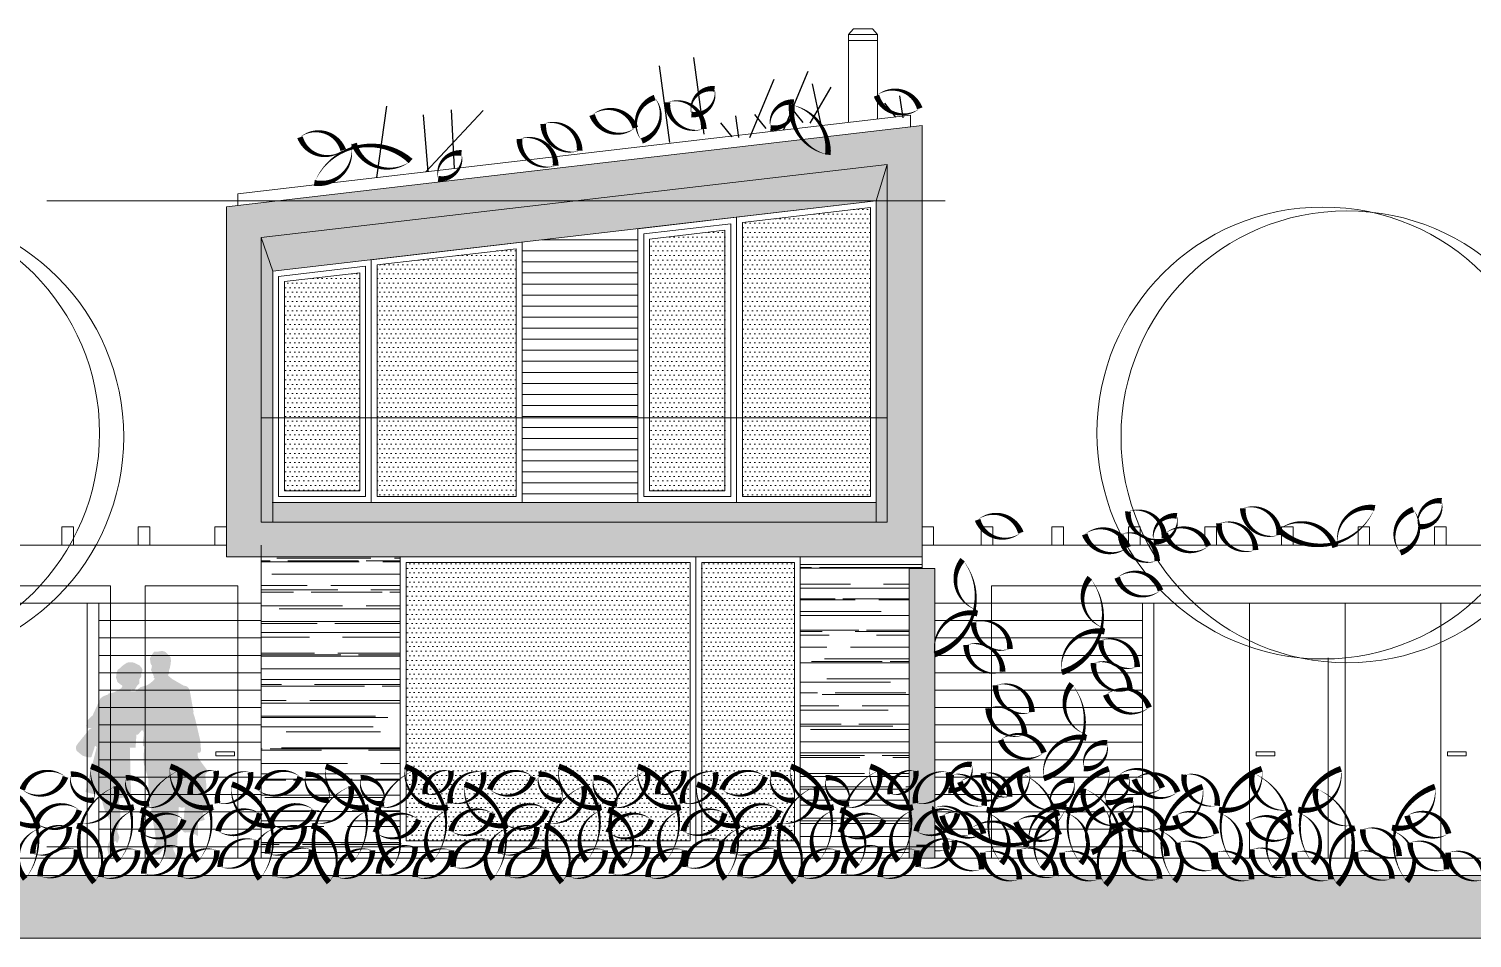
# Model space of a CAD drawing. Header units: metres. Extents: x -686 to 211, y -481 to 125.
# Drawn here: x -641.18 to -628.73, y -342.67 to -334.83 of the extents above; entities that cross this region are included whole.
import ezdxf

# ---------------------------------------------------------------- set-up
doc = ezdxf.new("R2010")
doc.units = ezdxf.units.M
doc.linetypes.add('ČERCHOVANÁ', pattern=[25.4, 12.7, -6.35, 0, -6.35])
doc.layers.add('FLOATINGWINDOWS', color=2, linetype='Continuous', plot=False)
for name, color, linetype in [('SRAFA', 251, 'Continuous'), ('SRAFY', 3, 'Continuous'), ('srafy sklo', 252, 'Continuous'), ('stávající stromy', 86, 'Continuous'), ('zariz.predmety', 203, 'Continuous'), ('ZDIVO', 1, 'Continuous')]:
    doc.layers.add(name, color=color, linetype=linetype)
doc.layers.add('T_stafaz', color=253, linetype='Continuous', lineweight=9)
pattern_1 = [(0, (-356.86679, 14.72619), (0.01984375, 0.0396875), [0, -0.0396875])]
pattern_2 = [(0, (-356.86679, 14.72619), (0, 0.09525), [])]

msp = doc.modelspace()

# ---------------------------------------------------------------- hatches: boundary and pattern name
at = {"linetype": 'Continuous', "lineweight": 0}
h = msp.add_hatch(dxfattribs=at)
h.set_pattern_fill('DOTS', color=256, scale=0.025, style=0)
h.set_pattern_definition(pattern_1)
h.paths.add_polyline_path([(-633.92, -336.371), (-635.025, -336.5), (-635.025, -338.185), (-633.92, -338.185)])
h = msp.add_hatch(dxfattribs=at)
h.set_pattern_fill('DOTS', color=256, scale=0.025, style=0)
h.set_pattern_definition(pattern_1)
h.paths.add_polyline_path([(-635.175, -336.568), (-635.825, -336.644), (-635.825, -338.185), (-635.175, -338.185)])
h = msp.add_hatch(dxfattribs=at)
h.set_pattern_fill('DOTS', color=256, scale=0.025, style=0)
h.set_pattern_definition(pattern_1)
h.paths.add_polyline_path([(-636.975, -336.727), (-638.175, -336.867), (-638.175, -338.185), (-636.975, -338.185)])
h = msp.add_hatch(dxfattribs=at)
h.set_pattern_fill('DOTS', color=256, scale=0.025, style=0)
h.set_pattern_definition(pattern_1)
h.paths.add_polyline_path([(-638.325, -336.935), (-638.975, -337.011), (-638.975, -338.185), (-638.325, -338.185)])
h = msp.add_hatch(dxfattribs=at)
h.set_pattern_fill('DOTS', color=256, scale=0.025, style=0)
h.set_pattern_definition(pattern_1)
h.paths.add_polyline_path([(-638.325, -338.185), (-638.975, -338.185), (-638.975, -338.815), (-638.325, -338.815)])
h = msp.add_hatch(dxfattribs=at)
h.set_pattern_fill('DOTS', color=256, scale=0.025, style=0)
h.set_pattern_definition(pattern_1)
h.paths.add_polyline_path([(-636.975, -338.185), (-638.175, -338.185), (-638.175, -338.865), (-636.975, -338.865)])
h = msp.add_hatch(dxfattribs=at)
h.set_pattern_fill('DOTS', color=256, scale=0.025, style=0)
h.set_pattern_definition(pattern_1)
h.paths.add_polyline_path([(-635.175, -338.185), (-635.825, -338.185), (-635.825, -338.815), (-635.175, -338.815)])
h = msp.add_hatch(dxfattribs=at)
h.set_pattern_fill('DOTS', color=256, scale=0.025, style=0)
h.set_pattern_definition(pattern_1)
h.paths.add_polyline_path([(-633.92, -338.185), (-635.025, -338.185), (-635.025, -338.865), (-633.92, -338.865)])
h = msp.add_hatch(dxfattribs=at)
h.set_pattern_fill('AR-RROOF', color=256, scale=0.008, style=0)
h.set_pattern_definition([(0, (-267.32789, -79.5359), (0.44704, 0.2032), [3.048, -0.4064, 1.016, -0.2032]), (0, (-267.05763, -79.4343), (-0.2032, 0.270256), [0.6096, -0.067056, 1.2192, -0.1524]), (0, (-267.22629, -79.36319), (1.05664, 0.136144), [1.6256, -0.28448, 0.8128, -0.2032])])
h.paths.add_polyline_path([(-637.975, -339.285), (-639.175, -339.285), (-639.175, -341.885), (-637.975, -341.885)])
h = msp.add_hatch(dxfattribs=at)
h.set_pattern_fill('DOTS', color=256, scale=0.025, style=0)
h.set_pattern_definition(pattern_1)
h.paths.add_polyline_path([(-635.475, -339.435), (-637.925, -339.435), (-637.925, -341.835), (-635.475, -341.835)])
h = msp.add_hatch(dxfattribs=at)
h.set_pattern_fill('DOTS', color=256, scale=0.025, style=0)
h.set_pattern_definition(pattern_1)
h.paths.add_polyline_path([(-634.575, -339.435), (-635.375, -339.435), (-635.375, -341.835), (-634.575, -341.835)])
h = msp.add_hatch(dxfattribs=at)
h.set_pattern_fill('AR-RROOF', color=256, scale=0.008, style=0)
h.set_pattern_definition([(0, (-356.86679, 14.72619), (0.44704, 0.2032), [3.048, -0.4064, 1.016, -0.2032]), (0, (-356.59653, 14.8278), (-0.2032, 0.270256), [0.6096, -0.067056, 1.2192, -0.1524]), (0, (-356.76519, 14.89891), (1.05664, 0.136144), [1.6256, -0.28448, 0.8128, -0.2032])])
h.paths.add_polyline_path([(-633.585, -339.485), (-633.475, -339.485), (-633.475, -339.385), (-634.525, -339.385), (-634.525, -341.885), (-633.585, -341.885)])
at = {"layer": 'SRAFA', "linetype": 'Continuous', "lineweight": 0}
h = msp.add_hatch(dxfattribs=at)
h.set_pattern_fill('LINE', color=256, scale=0.03, style=0)
h.set_pattern_definition(pattern_2)
h.paths.add_polyline_path([(-635.925, -336.555), (-636.925, -336.671), (-636.925, -338.185), (-635.925, -338.185)])
h = msp.add_hatch(dxfattribs=at)
h.set_pattern_fill('LINE', color=256, scale=0.03, style=0)
h.set_pattern_definition(pattern_2)
h.paths.add_polyline_path([(-635.925, -338.185), (-636.925, -338.185), (-636.925, -338.915), (-635.925, -338.915)])
at = {"layer": 'SRAFA', "linetype": 'Continuous'}
msp.add_hatch(color=256, dxfattribs=at).paths.add_polyline_path([(-657.785, -342.135), (-558.475, -342.135), (-558.475, -342.674), (-657.785, -342.674)])
at = {"layer": 'srafy sklo', "linetype": 'Continuous', "lineweight": 0}
for color, points in [(256, [(-633.475, -335.665), (-634.302, -335.761, -0.098463), (-634.287, -335.917, -0.164338), (-634.507, -335.785), (-639.046, -336.315), (-636.457, -336.315), (-633.775, -336.002), (-633.775, -336.315), (-633.475, -336.315)]), (256, [(-634.302, -335.761), (-634.507, -335.785, 0.164338), (-634.287, -335.917, 0.098463)]), (253, [(-633.775, -336.002), (-636.457, -336.315), (-633.87, -336.315)]), (253, [(-633.775, -336.002), (-633.87, -336.315), (-633.775, -336.315)]), (256, [(-639.175, -336.632), (-636.457, -336.315), (-639.046, -336.315), (-639.475, -336.365), (-639.475, -338.915), (-639.175, -338.915)]), (253, [(-633.87, -336.315), (-636.457, -336.315), (-639.175, -336.632), (-639.075, -336.922)]), (253, [(-633.775, -336.315), (-633.87, -336.315), (-633.87, -338.185), (-633.775, -338.185)]), (256, [(-633.475, -336.315), (-633.775, -336.315), (-633.775, -338.915), (-633.475, -338.915)]), (253, [(-639.075, -336.922), (-639.175, -336.632), (-639.175, -338.185), (-639.075, -338.185)]), (253, [(-639.075, -338.185), (-639.175, -338.185), (-639.175, -338.915), (-639.075, -338.915)]), (253, [(-633.775, -338.185), (-633.87, -338.185), (-633.87, -338.915), (-633.775, -338.915)]), (256, [(-639.175, -338.915), (-639.475, -338.915), (-639.475, -339.385), (-638.225, -339.385), (-638.225, -339.085), (-639.175, -339.085)]), (253, [(-639.075, -338.915), (-639.175, -338.915), (-639.175, -339.085), (-639.075, -339.085)]), (253, [(-633.87, -338.915), (-635.075, -338.915), (-635.925, -338.915), (-639.075, -338.915), (-639.075, -339.085), (-633.87, -339.085)]), (256, [(-633.475, -339.125), (-633.475, -338.915), (-633.775, -338.915), (-633.775, -339.085), (-638.225, -339.085), (-638.225, -339.385), (-633.475, -339.385)]), (253, [(-633.775, -338.915), (-633.87, -338.915), (-633.87, -339.085), (-633.775, -339.085)]), (256, [(-633.365, -339.485), (-633.585, -339.485), (-633.585, -341.985), (-633.365, -341.985), (-633.365, -341.6, -0.016056), (-633.367, -341.585, -0.472772), (-633.369, -341.549, -0.004975), (-633.365, -341.547), (-633.365, -340.226, -0.001196), (-633.367, -340.227, -0.086513), (-633.365, -340.12)])]:
    msp.add_hatch(color=color, dxfattribs=at).paths.add_polyline_path(points)
at = {"layer": 'T_stafaz'}
msp.add_hatch(color=256, dxfattribs=at).paths.add_polyline_path([(-640.196, -340.986), (-640.188, -340.921), (-640.191, -340.885), (-640.205, -340.88), (-640.234, -340.915), (-640.24, -340.92), (-640.251, -340.919), (-640.258, -341.03), (-640.276, -341.031), (-640.308, -341.03), (-640.297, -341.439), (-640.345, -341.459), (-640.398, -341.467), (-640.403, -341.504), (-640.391, -341.573), (-640.391, -341.654), (-640.417, -341.753), (-640.407, -341.779), (-640.4, -341.798), (-640.399, -341.812), (-640.403, -341.822), (-640.408, -341.836), (-640.412, -341.849), (-640.423, -341.851), (-640.427, -341.839), (-640.431, -341.837), (-640.438, -341.84), (-640.446, -341.844), (-640.451, -341.859), (-640.439, -341.902), (-640.445, -341.933), (-640.452, -341.961), (-640.456, -341.967), (-640.482, -341.974), (-640.492, -341.951), (-640.501, -341.904), (-640.496, -341.867), (-640.482, -341.835), (-640.471, -341.799), (-640.468, -341.743), (-640.472, -341.675), (-640.488, -341.643), (-640.502, -341.616), (-640.52, -341.583), (-640.53, -341.556), (-640.544, -341.501), (-640.546, -341.484), (-640.552, -341.461), (-640.559, -341.444), (-640.613, -341.433), (-640.691, -341.413), (-640.593, -341.026), (-640.608, -341.015), (-640.639, -341.112), (-640.654, -341.116), (-640.68, -341.111), (-640.716, -341.1), (-640.767, -341.058), (-640.773, -341.04), (-640.772, -341.022), (-640.76, -341), (-640.654, -340.87), (-640.64, -340.867), (-640.64, -340.861), (-640.662, -340.861), (-640.673, -340.867), (-640.685, -340.841), (-640.682, -340.837), (-640.68, -340.823), (-640.677, -340.811), (-640.671, -340.793), (-640.636, -340.759), (-640.631, -340.757), (-640.568, -340.621), (-640.559, -340.603), (-640.54, -340.59), (-640.523, -340.582), (-640.493, -340.571), (-640.492, -340.564), (-640.478, -340.562), (-640.448, -340.555), (-640.412, -340.537), (-640.382, -340.518), (-640.373, -340.504), (-640.372, -340.497), (-640.387, -340.487), (-640.415, -340.465), (-640.427, -340.425), (-640.422, -340.385), (-640.412, -340.359), (-640.391, -340.344), (-640.378, -340.329), (-640.334, -340.299), (-640.311, -340.294), (-640.275, -340.297), (-640.259, -340.305), (-640.246, -340.311), (-640.223, -340.322), (-640.208, -340.341), (-640.2, -340.355), (-640.2, -340.374), (-640.211, -340.391), (-640.208, -340.416), (-640.227, -340.443), (-640.225, -340.466), (-640.226, -340.476), (-640.234, -340.487), (-640.243, -340.494), (-640.263, -340.527), (-640.268, -340.532), (-640.276, -340.533), (-640.282, -340.532), (-640.293, -340.527), (-640.302, -340.546), (-640.259, -340.545), (-640.218, -340.51), (-640.191, -340.501), (-640.163, -340.494), (-640.139, -340.48), (-640.115, -340.461), (-640.097, -340.443), (-640.094, -340.431), (-640.102, -340.43), (-640.101, -340.423), (-640.099, -340.42), (-640.125, -340.361), (-640.121, -340.346), (-640.117, -340.324), (-640.128, -340.308), (-640.132, -340.282), (-640.134, -340.259), (-640.122, -340.236), (-640.108, -340.216), (-640.098, -340.203), (-640.071, -340.204), (-640.053, -340.2), (-640.03, -340.197), (-640.01, -340.201), (-639.994, -340.211), (-639.978, -340.228), (-639.972, -340.235), (-639.957, -340.251), (-639.953, -340.282), (-639.956, -340.308), (-639.961, -340.334), (-639.964, -340.349), (-639.969, -340.361), (-639.971, -340.391), (-639.979, -340.406), (-639.973, -340.414), (-639.944, -340.438), (-639.896, -340.466), (-639.843, -340.496), (-639.817, -340.502), (-639.805, -340.512), (-639.799, -340.522), (-639.791, -340.539), (-639.758, -340.723), (-639.761, -340.73), (-639.744, -340.784), (-639.701, -340.968), (-639.693, -341.058), (-639.703, -341.074), (-639.723, -341.073), (-639.721, -341.113), (-639.689, -341.161), (-639.638, -341.228), (-639.641, -341.242), (-639.658, -341.264), (-639.648, -341.353), (-639.644, -341.459), (-639.638, -341.571), (-639.679, -341.585), (-639.663, -341.654), (-639.721, -341.672), (-639.719, -341.794), (-639.778, -341.76), (-639.827, -341.763), (-639.84, -341.76), (-639.849, -341.753), (-639.856, -341.742), (-639.856, -341.735), (-639.853, -341.718), (-639.846, -341.675), (-639.834, -341.543), (-639.854, -341.55), (-639.872, -341.546), (-639.885, -341.542), (-639.894, -341.662), (-639.898, -341.874), (-639.932, -341.874), (-639.934, -341.909), (-639.915, -341.945), (-639.911, -341.973), (-639.912, -341.992), (-639.929, -341.997), (-639.967, -341.99), (-639.998, -341.988), (-640.006, -341.967), (-640.011, -341.967), (-640.012, -341.944), (-640.007, -341.863), (-640.01, -341.855), (-640.004, -341.826), (-640.017, -341.846), (-640.008, -341.863), (-640.024, -341.911), (-640.055, -341.953), (-640.096, -341.956), (-640.105, -341.945), (-640.109, -341.925), (-640.1, -341.881), (-640.079, -341.847), (-640.08, -341.838), (-640.109, -341.655), (-640.134, -341.496), (-640.15, -341.442), (-640.148, -341.305), (-640.187, -341.17), (-640.19, -341.103), (-640.182, -341.019), (-640.195, -341.017)])

# ---------------------------------------------------------------- linework, layer by layer
at = {"linetype": 'Continuous', "lineweight": 0}
for p, q in [((-639.075, -338.915), (-633.875, -338.915)), ((-633.585, -341.885), (-639.175, -341.885)), ((-633.585, -341.935), (-639.175, -341.935)), ((-633.465, -341.885), (-633.475, -341.885))]:
    msp.add_line(p, q, dxfattribs=at)
at = {"color": 251, "linetype": 'Continuous', "lineweight": 0}
for p, q in [((-640.575, -339.785), (-644.075, -339.785)), ((-640.675, -341.985), (-640.675, -339.785)), ((-640.575, -341.985), (-640.575, -339.785)), ((-640.575, -339.785), (-639.175, -339.785)), ((-631.575, -339.785), (-633.365, -339.785)), ((-628.075, -339.785), (-631.575, -339.785)), ((-631.575, -341.985), (-631.575, -339.785)), ((-631.475, -341.985), (-631.475, -339.785)), ((-630.65, -341.985), (-630.65, -339.785)), ((-629.825, -341.985), (-629.825, -339.785)), ((-629, -341.985), (-629, -339.785)), ((-640.575, -339.935), (-639.175, -339.935)), ((-631.575, -339.935), (-633.365, -339.935)), ((-631.575, -339.935), (-633.365, -339.935)), ((-640.575, -340.085), (-639.175, -340.085)), ((-631.575, -340.085), (-633.365, -340.085)), ((-640.575, -340.235), (-639.175, -340.235)), ((-631.575, -340.235), (-633.365, -340.235)), ((-640.575, -340.385), (-639.175, -340.385)), ((-631.575, -340.385), (-633.365, -340.385)), ((-631.575, -340.385), (-633.365, -340.385)), ((-640.575, -340.535), (-639.175, -340.535)), ((-631.575, -340.535), (-633.365, -340.535)), ((-640.575, -340.685), (-639.175, -340.685)), ((-631.575, -340.685), (-633.365, -340.685)), ((-640.575, -340.835), (-639.175, -340.835)), ((-631.575, -340.835), (-633.365, -340.835)), ((-631.575, -340.835), (-633.365, -340.835)), ((-640.575, -340.985), (-639.175, -340.985)), ((-631.575, -340.985), (-633.365, -340.985)), ((-640.575, -341.135), (-639.175, -341.135)), ((-631.575, -341.135), (-633.365, -341.135)), ((-640.575, -341.285), (-639.175, -341.285)), ((-631.575, -341.285), (-633.365, -341.285)), ((-631.575, -341.285), (-633.365, -341.285)), ((-640.575, -341.435), (-639.175, -341.435)), ((-631.575, -341.435), (-633.365, -341.435)), ((-640.575, -341.585), (-639.175, -341.585)), ((-640.575, -341.585), (-639.175, -341.585)), ((-631.575, -341.585), (-633.367, -341.585)), ((-640.575, -341.735), (-639.175, -341.735)), ((-631.575, -341.735), (-633.365, -341.735)), ((-631.575, -341.735), (-633.365, -341.735)), ((-640.575, -341.885), (-639.175, -341.885)), ((-631.575, -341.885), (-633.365, -341.885))]:
    msp.add_line(p, q, dxfattribs=at)
for points in [[(-630.592, -341.068), (-630.433, -341.068), (-630.433, -341.101), (-630.592, -341.101)], [(-628.942, -341.068), (-628.783, -341.068), (-628.783, -341.101), (-628.942, -341.101)]]:
    msp.add_lwpolyline(points, close=True, dxfattribs=at)
at = {"color": 251, "linetype": 'ČERCHOVANÁ', "lineweight": 0, "ltscale": 0.01, "const_width": 0.1, "flags": 128}
msp.add_lwpolyline([(-633.475, -341.867), (-633.475, -341.885)], dxfattribs=at)
at = {"layer": 'FLOATINGWINDOWS', "linetype": 'Continuous', "lineweight": 0}
for p, q in [((-633.275, -336.315), (-641.023, -336.315)), ((-639.175, -341.985), (-639.175, -339.285)), ((-633.275, -341.885), (-641.023, -341.885))]:
    msp.add_line(p, q, dxfattribs=at)
at = {"layer": 'SRAFA', "linetype": 'Continuous', "lineweight": 0}
msp.add_lwpolyline([(-657.785, -342.135), (-558.475, -342.135), (-558.475, -342.674), (-657.785, -342.674)], close=True, dxfattribs=at)
at = {"layer": 'SRAFY', "linetype": 'Continuous', "lineweight": 0}
for p, q in [((-634.11, -334.881), (-634.066, -334.831)), ((-633.903, -334.831), (-634.066, -334.831)), ((-633.86, -334.881), (-633.903, -334.831)), ((-634.11, -335.638), (-634.11, -334.881)), ((-633.86, -334.881), (-634.11, -334.881)), ((-633.86, -334.931), (-634.11, -334.931)), ((-633.86, -335.609), (-633.86, -334.881)), ((-633.575, -335.677), (-633.575, -335.576)), ((-633.475, -335.665), (-639.475, -336.365)), ((-633.475, -335.665), (-633.475, -339.385)), ((-633.775, -336.002), (-633.87, -336.315)), ((-633.775, -339.085), (-633.775, -336.002)), ((-639.375, -336.353), (-639.375, -336.253)), ((-633.87, -336.315), (-639.075, -336.922)), ((-633.87, -338.915), (-633.87, -336.315)), ((-639.475, -336.365), (-639.475, -339.385)), ((-639.175, -336.632), (-639.175, -339.085)), ((-639.175, -339.085), (-639.175, -336.632)), ((-639.075, -336.922), (-639.175, -336.632)), ((-638.225, -338.915), (-638.225, -336.823)), ((-639.075, -336.922), (-639.075, -338.915)), ((-639.175, -338.185), (-633.775, -338.185)), ((-639.079, -338.915), (-639.075, -338.915)), ((-639.079, -338.915), (-633.87, -338.915)), ((-639.075, -338.915), (-639.075, -339.085)), ((-633.87, -338.915), (-633.87, -339.085)), ((-639.175, -339.085), (-633.775, -339.085)), ((-639.475, -339.385), (-633.585, -339.385)), ((-639.475, -339.385), (-633.475, -339.385)), ((-639.475, -339.385), (-633.475, -339.385)), ((-639.175, -341.985), (-639.175, -339.385)), ((-637.975, -341.885), (-637.975, -339.385)), ((-634.525, -341.885), (-634.525, -339.385)), ((-633.475, -339.385), (-633.475, -339.485)), ((-633.585, -341.985), (-633.585, -339.485)), ((-633.585, -339.485), (-633.365, -339.485)), ((-633.365, -341.985), (-633.365, -339.485))]:
    msp.add_line(p, q, dxfattribs=at)
at = {"layer": 'SRAFY', "color": 251, "linetype": 'Continuous', "lineweight": 0}
for p, q in [((-639.475, -339.285), (-646.575, -339.285)), ((-626.975, -339.285), (-633.475, -339.285)), ((-640.475, -339.635), (-645.375, -339.635)), ((-640.475, -341.985), (-640.475, -339.635)), ((-640.175, -339.635), (-639.375, -339.635)), ((-640.175, -341.985), (-640.175, -339.635)), ((-639.375, -341.985), (-639.375, -339.635)), ((-632.875, -341.985), (-632.875, -339.635)), ((-627.975, -339.635), (-632.875, -339.635))]:
    msp.add_line(p, q, dxfattribs=at)
at = {"layer": 'SRAFY', "linetype": 'Continuous', "lineweight": 0}
msp.add_lwpolyline([(-633.575, -335.576), (-639.375, -336.253)], dxfattribs=at)
for points in [[(-633.475, -335.665), (-639.475, -336.365), (-639.475, -339.385), (-633.475, -339.385)], [(-633.775, -336.002), (-639.175, -336.632), (-639.175, -339.085), (-633.775, -339.085)], [(-633.775, -336.002), (-639.175, -336.632), (-639.175, -339.085), (-633.775, -339.085)], [(-635.075, -336.455), (-633.87, -336.315), (-633.87, -338.915), (-635.075, -338.915)], [(-635.925, -336.555), (-635.075, -336.455), (-635.075, -338.915), (-635.925, -338.915)], [(-635.025, -336.5), (-633.92, -336.371), (-633.92, -338.865), (-635.025, -338.865)], [(-635.875, -336.599), (-635.125, -336.512), (-635.125, -338.865), (-635.875, -338.865)], [(-635.825, -336.644), (-635.175, -336.568), (-635.175, -338.815), (-635.825, -338.815)], [(-638.225, -336.823), (-636.925, -336.671), (-636.925, -338.915), (-638.225, -338.915)], [(-638.175, -336.867), (-636.975, -336.727), (-636.975, -338.865), (-638.175, -338.865)], [(-639.025, -336.967), (-638.275, -336.879), (-638.275, -338.865), (-639.025, -338.865)], [(-638.975, -337.011), (-638.325, -336.935), (-638.325, -338.815), (-638.975, -338.815)], [(-635.425, -341.885), (-635.425, -339.385), (-637.975, -339.385), (-637.975, -341.885)], [(-635.475, -341.835), (-635.475, -339.435), (-637.925, -339.435), (-637.925, -341.835)], [(-634.525, -341.885), (-634.525, -339.385), (-635.425, -339.385), (-635.425, -341.885)], [(-634.575, -341.835), (-634.575, -339.435), (-635.375, -339.435), (-635.375, -341.835)]]:
    msp.add_lwpolyline(points, close=True, dxfattribs=at)
at = {"layer": 'SRAFY', "color": 251, "linetype": 'Continuous', "lineweight": 0}
for points in [[(-640.893, -339.125), (-640.793, -339.125), (-640.793, -339.285), (-640.893, -339.285)], [(-640.235, -339.125), (-640.135, -339.125), (-640.135, -339.285), (-640.235, -339.285)], [(-639.575, -339.125), (-639.475, -339.125), (-639.475, -339.285), (-639.575, -339.285)], [(-633.475, -339.125), (-633.375, -339.125), (-633.375, -339.285), (-633.475, -339.285)], [(-633.475, -339.125), (-633.375, -339.125), (-633.375, -339.285), (-633.475, -339.285)], [(-633.475, -339.125), (-633.375, -339.125), (-633.375, -339.285), (-633.475, -339.285)], [(-632.965, -339.125), (-632.865, -339.125), (-632.865, -339.285), (-632.965, -339.285)], [(-632.355, -339.125), (-632.255, -339.125), (-632.255, -339.285), (-632.355, -339.285)], [(-631.695, -339.125), (-631.595, -339.125), (-631.595, -339.285), (-631.695, -339.285)], [(-631.035, -339.125), (-630.935, -339.125), (-630.935, -339.285), (-631.035, -339.285)], [(-630.375, -339.125), (-630.275, -339.125), (-630.275, -339.285), (-630.375, -339.285)], [(-629.715, -339.125), (-629.615, -339.125), (-629.615, -339.285), (-629.715, -339.285)], [(-629.055, -339.125), (-628.955, -339.125), (-628.955, -339.285), (-629.055, -339.285)], [(-639.565, -341.068), (-639.405, -341.068), (-639.405, -341.101), (-639.565, -341.101)]]:
    msp.add_lwpolyline(points, close=True, dxfattribs=at)
at = {"layer": 'stávající stromy', "linetype": 'Continuous', "lineweight": 0}
msp.add_line((-629.973, -340.256), (-629.973, -341.985), dxfattribs=at)
for points in [[(-640.643, -341.192, 0, 0, 0.520567), (-640.643, -341.192, 0, 0.05, 0.520567), (-640.273, -341.544, 0, 0.05, 0.520567), (-640.28, -341.575, 0, 0.05, 0.520567), (-640.401, -342.009, 0, 0.05, 0.520567), (-640.643, -341.192, 0.05, 0.05, 0)], [(-639.959, -341.192, 0, 0, 0.520567), (-639.959, -341.192, 0, 0.05, 0.520567), (-639.589, -341.544, 0, 0.05, 0.520567), (-639.597, -341.575, 0, 0.05, 0.520567), (-639.717, -342.009, 0, 0.05, 0.520567), (-639.959, -341.192, 0.05, 0.05, 0)], [(-638.618, -341.192, 0, 0, 0.520567), (-638.618, -341.192, 0, 0.05, 0.520567), (-638.248, -341.544, 0, 0.05, 0.520567), (-638.256, -341.575, 0, 0.05, 0.520567), (-638.376, -342.009, 0, 0.05, 0.520567), (-638.618, -341.192, 0.05, 0.05, 0)], [(-637.935, -341.192, 0, 0, 0.520567), (-637.935, -341.192, 0, 0.05, 0.520567), (-637.565, -341.544, 0, 0.05, 0.520567), (-637.572, -341.575, 0, 0.05, 0.520567), (-637.692, -342.009, 0, 0.05, 0.520567), (-637.935, -341.192, 0.05, 0.05, 0)], [(-636.609, -341.192, 0, 0, 0.520567), (-636.609, -341.192, 0, 0.05, 0.520567), (-636.24, -341.544, 0, 0.05, 0.520567), (-636.247, -341.575, 0, 0.05, 0.520567), (-636.367, -342.009, 0, 0.05, 0.520567), (-636.609, -341.192, 0.05, 0.05, 0)], [(-635.926, -341.192, 0, 0, 0.520567), (-635.926, -341.192, 0, 0.05, 0.520567), (-635.556, -341.544, 0, 0.05, 0.520567), (-635.564, -341.575, 0, 0.05, 0.520567), (-635.684, -342.009, 0, 0.05, 0.520567), (-635.926, -341.192, 0.05, 0.05, 0)], [(-634.607, -341.192, 0, 0, 0.520567), (-634.607, -341.192, 0, 0.05, 0.520567), (-634.237, -341.544, 0, 0.05, 0.520567), (-634.245, -341.575, 0, 0.05, 0.520567), (-634.365, -342.009, 0, 0.05, 0.520567), (-634.607, -341.192, 0.05, 0.05, 0)], [(-633.923, -341.192, 0, 0, 0.520567), (-633.923, -341.192, 0, 0.05, 0.520567), (-633.553, -341.544, 0, 0.05, 0.520567), (-633.561, -341.575, 0, 0.05, 0.520567), (-633.681, -342.009, 0, 0.05, 0.520567), (-633.923, -341.192, 0.05, 0.05, 0)], [(-632.548, -341.213, 0, 0, -0.520567), (-632.548, -341.213, 0, 0.05, -0.520567), (-632.918, -341.565, 0, 0.05, -0.520567), (-632.91, -341.596, 0, 0.05, -0.520567), (-632.79, -342.03, 0, 0.05, -0.520567), (-632.548, -341.213, 0.05, 0.05, 0)], [(-631.864, -341.213, 0, 0, -0.520567), (-631.864, -341.213, 0, 0.05, -0.520567), (-632.234, -341.565, 0, 0.05, -0.520567), (-632.227, -341.596, 0, 0.05, -0.520567), (-632.106, -342.03, 0, 0.05, -0.520567), (-631.864, -341.213, 0.05, 0.05, 0)], [(-630.545, -341.213, 0, 0, -0.520567), (-630.545, -341.213, 0, 0.05, -0.520567), (-630.915, -341.565, 0, 0.05, -0.520567), (-630.907, -341.596, 0, 0.05, -0.520567), (-630.787, -342.03, 0, 0.05, -0.520567), (-630.545, -341.213, 0.05, 0.05, 0)], [(-629.862, -341.213, 0, 0, -0.520567), (-629.862, -341.213, 0, 0.05, -0.520567), (-630.231, -341.565, 0, 0.05, -0.520567), (-630.224, -341.596, 0, 0.05, -0.520567), (-630.104, -342.03, 0, 0.05, -0.520567), (-629.862, -341.213, 0.05, 0.05, 0)], [(-641.452, -341.346, 0, 0, 0.520567), (-641.452, -341.346, 0, 0.05, 0.520567), (-641.083, -341.699, 0, 0.05, 0.520567), (-641.09, -341.73, 0, 0.05, 0.520567), (-641.21, -342.163, 0, 0.05, 0.520567), (-641.452, -341.346, 0.05, 0.05, 0)], [(-641.236, -341.393, 0, 0, 0.520567), (-641.236, -341.393, 0, 0.05, 0.520567), (-640.863, -341.283, 0, 0.05, 0.520567), (-641.236, -341.393, 0.05, 0.05, 0)], [(-640.816, -341.261, 0, 0, 0.520567), (-640.816, -341.261, 0, 0.05, 0.520567), (-640.616, -341.484, 0, 0.05, 0.520567), (-640.816, -341.261, 0.05, 0.05, 0)], [(-640.341, -341.292, 0, 0, 0.520567), (-640.341, -341.292, 0, 0.05, 0.520567), (-640.141, -341.514, 0, 0.05, 0.520567), (-640.341, -341.292, 0.05, 0.05, 0)], [(-640.067, -342.057, 0, 0, 0.520567), (-640.067, -342.057, 0, 0.05, 0.520567), (-640.216, -341.569, 0, 0.05, 0.520567), (-640.195, -341.546, 0, 0.05, 0.520567), (-639.878, -341.227, 0, 0.05, 0.520567), (-640.067, -342.057, 0.05, 0.05, 0)], [(-639.786, -341.432, 0, 0, 0.520567), (-639.786, -341.432, 0, 0.05, 0.520567), (-639.564, -341.232, 0, 0.05, 0.520567), (-639.786, -341.432, 0.05, 0.05, 0)], [(-639.268, -341.243, 0, 0, 0.520567), (-639.268, -341.243, 0, 0.05, 0.520567), (-639.551, -341.51, 0, 0.05, 0.520567), (-639.268, -341.243, 0.05, 0.05, 0)], [(-639.428, -341.346, 0, 0, 0.520567), (-639.428, -341.346, 0, 0.05, 0.520567), (-639.058, -341.699, 0, 0.05, 0.520567), (-639.066, -341.73, 0, 0.05, 0.520567), (-639.186, -342.163, 0, 0.05, 0.520567), (-639.428, -341.346, 0.05, 0.05, 0)], [(-639.211, -341.393, 0, 0, 0.520567), (-639.211, -341.393, 0, 0.05, 0.520567), (-638.838, -341.283, 0, 0.05, 0.520567), (-639.211, -341.393, 0.05, 0.05, 0)], [(-638.791, -341.261, 0, 0, 0.520567), (-638.791, -341.261, 0, 0.05, 0.520567), (-638.591, -341.484, 0, 0.05, 0.520567), (-638.791, -341.261, 0.05, 0.05, 0)], [(-638.316, -341.292, 0, 0, 0.520567), (-638.316, -341.292, 0, 0.05, 0.520567), (-638.116, -341.514, 0, 0.05, 0.520567), (-638.316, -341.292, 0.05, 0.05, 0)], [(-638.042, -342.057, 0, 0, 0.520567), (-638.042, -342.057, 0, 0.05, 0.520567), (-638.192, -341.569, 0, 0.05, 0.520567), (-638.17, -341.546, 0, 0.05, 0.520567), (-637.853, -341.227, 0, 0.05, 0.520567), (-638.042, -342.057, 0.05, 0.05, 0)], [(-637.761, -341.432, 0, 0, 0.520567), (-637.761, -341.432, 0, 0.05, 0.520567), (-637.539, -341.232, 0, 0.05, 0.520567), (-637.761, -341.432, 0.05, 0.05, 0)], [(-637.259, -341.243, 0, 0, 0.520567), (-637.259, -341.243, 0, 0.05, 0.520567), (-637.543, -341.51, 0, 0.05, 0.520567), (-637.259, -341.243, 0.05, 0.05, 0)], [(-637.419, -341.346, 0, 0, 0.520567), (-637.419, -341.346, 0, 0.05, 0.520567), (-637.049, -341.699, 0, 0.05, 0.520567), (-637.057, -341.73, 0, 0.05, 0.520567), (-637.177, -342.163, 0, 0.05, 0.520567), (-637.419, -341.346, 0.05, 0.05, 0)], [(-637.203, -341.393, 0, 0, 0.520567), (-637.203, -341.393, 0, 0.05, 0.520567), (-636.83, -341.283, 0, 0.05, 0.520567), (-637.203, -341.393, 0.05, 0.05, 0)], [(-636.782, -341.261, 0, 0, 0.520567), (-636.782, -341.261, 0, 0.05, 0.520567), (-636.583, -341.484, 0, 0.05, 0.520567), (-636.782, -341.261, 0.05, 0.05, 0)], [(-636.308, -341.292, 0, 0, 0.520567), (-636.308, -341.292, 0, 0.05, 0.520567), (-636.108, -341.514, 0, 0.05, 0.520567), (-636.308, -341.292, 0.05, 0.05, 0)], [(-636.033, -342.057, 0, 0, 0.520567), (-636.033, -342.057, 0, 0.05, 0.520567), (-636.183, -341.569, 0, 0.05, 0.520567), (-636.162, -341.546, 0, 0.05, 0.520567), (-635.844, -341.227, 0, 0.05, 0.520567), (-636.033, -342.057, 0.05, 0.05, 0)], [(-635.753, -341.432, 0, 0, 0.520567), (-635.753, -341.432, 0, 0.05, 0.520567), (-635.53, -341.232, 0, 0.05, 0.520567), (-635.753, -341.432, 0.05, 0.05, 0)], [(-635.257, -341.243, 0, 0, 0.520567), (-635.257, -341.243, 0, 0.05, 0.520567), (-635.54, -341.51, 0, 0.05, 0.520567), (-635.257, -341.243, 0.05, 0.05, 0)], [(-635.416, -341.346, 0, 0, 0.520567), (-635.416, -341.346, 0, 0.05, 0.520567), (-635.047, -341.699, 0, 0.05, 0.520567), (-635.054, -341.73, 0, 0.05, 0.520567), (-635.174, -342.163, 0, 0.05, 0.520567), (-635.416, -341.346, 0.05, 0.05, 0)], [(-635.2, -341.393, 0, 0, 0.520567), (-635.2, -341.393, 0, 0.05, 0.520567), (-634.827, -341.283, 0, 0.05, 0.520567), (-635.2, -341.393, 0.05, 0.05, 0)], [(-634.78, -341.261, 0, 0, 0.520567), (-634.78, -341.261, 0, 0.05, 0.520567), (-634.58, -341.484, 0, 0.05, 0.520567), (-634.78, -341.261, 0.05, 0.05, 0)], [(-634.305, -341.292, 0, 0, 0.520567), (-634.305, -341.292, 0, 0.05, 0.520567), (-634.105, -341.514, 0, 0.05, 0.520567), (-634.305, -341.292, 0.05, 0.05, 0)], [(-634.031, -342.057, 0, 0, 0.520567), (-634.031, -342.057, 0, 0.05, 0.520567), (-634.18, -341.569, 0, 0.05, 0.520567), (-634.159, -341.546, 0, 0.05, 0.520567), (-633.842, -341.227, 0, 0.05, 0.520567), (-634.031, -342.057, 0.05, 0.05, 0)], [(-633.75, -341.432, 0, 0, 0.520567), (-633.75, -341.432, 0, 0.05, 0.520567), (-633.528, -341.232, 0, 0.05, 0.520567), (-633.75, -341.432, 0.05, 0.05, 0)], [(-633.248, -341.243, 0, 0, 0.520567), (-633.248, -341.243, 0, 0.05, 0.520567), (-633.531, -341.51, 0, 0.05, 0.520567), (-633.248, -341.243, 0.05, 0.05, 0)], [(-633.223, -341.264, 0, 0, -0.520567), (-633.223, -341.264, 0, 0.05, -0.520567), (-632.94, -341.531, 0, 0.05, -0.520567), (-633.223, -341.264, 0.05, 0.05, 0)], [(-632.721, -341.453, 0, 0, -0.520567), (-632.721, -341.453, 0, 0.05, -0.520567), (-632.944, -341.253, 0, 0.05, -0.520567), (-632.721, -341.453, 0.05, 0.05, 0)], [(-632.441, -342.078, 0, 0, -0.520567), (-632.441, -342.078, 0, 0.05, -0.520567), (-632.291, -341.59, 0, 0.05, -0.520567), (-632.312, -341.567, 0, 0.05, -0.520567), (-632.629, -341.248, 0, 0.05, -0.520567), (-632.441, -342.078, 0.05, 0.05, 0)], [(-632.166, -341.313, 0, 0, -0.520567), (-632.166, -341.313, 0, 0.05, -0.520567), (-632.366, -341.535, 0, 0.05, -0.520567), (-632.166, -341.313, 0.05, 0.05, 0)], [(-631.691, -341.282, 0, 0, -0.520567), (-631.691, -341.282, 0, 0.05, -0.520567), (-631.891, -341.505, 0, 0.05, -0.520567), (-631.691, -341.282, 0.05, 0.05, 0)], [(-631.271, -341.414, 0, 0, -0.520567), (-631.271, -341.414, 0, 0.05, -0.520567), (-631.644, -341.304, 0, 0.05, -0.520567), (-631.271, -341.414, 0.05, 0.05, 0)], [(-631.214, -341.264, 0, 0, -0.520567), (-631.214, -341.264, 0, 0.05, -0.520567), (-630.931, -341.531, 0, 0.05, -0.520567), (-631.214, -341.264, 0.05, 0.05, 0)], [(-630.438, -342.078, 0, 0, -0.520567), (-630.438, -342.078, 0, 0.05, -0.520567), (-630.288, -341.59, 0, 0.05, -0.520567), (-630.31, -341.567, 0, 0.05, -0.520567), (-630.627, -341.248, 0, 0.05, -0.520567), (-630.438, -342.078, 0.05, 0.05, 0)], [(-640.614, -342.193, 0, 0, 0.520567), (-640.614, -342.193, 0, 0.05, 0.520567), (-640.764, -341.704, 0, 0.05, 0.520567), (-640.742, -341.681, 0, 0.05, 0.520567), (-640.425, -341.362, 0, 0.05, 0.520567), (-640.614, -342.193, 0.05, 0.05, 0)], [(-638.59, -342.193, 0, 0, 0.520567), (-638.59, -342.193, 0, 0.05, 0.520567), (-638.739, -341.704, 0, 0.05, 0.520567), (-638.718, -341.681, 0, 0.05, 0.520567), (-638.401, -341.362, 0, 0.05, 0.520567), (-638.59, -342.193, 0.05, 0.05, 0)], [(-636.581, -342.193, 0, 0, 0.520567), (-636.581, -342.193, 0, 0.05, 0.520567), (-636.731, -341.704, 0, 0.05, 0.520567), (-636.709, -341.681, 0, 0.05, 0.520567), (-636.392, -341.362, 0, 0.05, 0.520567), (-636.581, -342.193, 0.05, 0.05, 0)], [(-634.578, -342.193, 0, 0, 0.520567), (-634.578, -342.193, 0, 0.05, 0.520567), (-634.728, -341.704, 0, 0.05, 0.520567), (-634.706, -341.681, 0, 0.05, 0.520567), (-634.389, -341.362, 0, 0.05, 0.520567), (-634.578, -342.193, 0.05, 0.05, 0)], [(-631.893, -342.214, 0, 0, -0.520567), (-631.893, -342.214, 0, 0.05, -0.520567), (-631.743, -341.725, 0, 0.05, -0.520567), (-631.765, -341.702, 0, 0.05, -0.520567), (-632.082, -341.383, 0, 0.05, -0.520567), (-631.893, -342.214, 0.05, 0.05, 0)], [(-631.055, -341.367, 0, 0, -0.520567), (-631.055, -341.367, 0, 0.05, -0.520567), (-631.424, -341.72, 0, 0.05, -0.520567), (-631.417, -341.751, 0, 0.05, -0.520567), (-631.297, -342.184, 0, 0.05, -0.520567), (-631.055, -341.367, 0.05, 0.05, 0)], [(-629.89, -342.214, 0, 0, -0.520567), (-629.89, -342.214, 0, 0.05, -0.520567), (-629.74, -341.725, 0, 0.05, -0.520567), (-629.762, -341.702, 0, 0.05, -0.520567), (-630.079, -341.383, 0, 0.05, -0.520567), (-629.89, -342.214, 0.05, 0.05, 0)], [(-629.052, -341.367, 0, 0, -0.520567), (-629.052, -341.367, 0, 0.05, -0.520567), (-629.422, -341.72, 0, 0.05, -0.520567), (-629.414, -341.751, 0, 0.05, -0.520567), (-629.294, -342.184, 0, 0.05, -0.520567), (-629.052, -341.367, 0.05, 0.05, 0)], [(-641.116, -341.681, 0, 0, 0.520567), (-641.116, -341.681, 0, 0.05, 0.520567), (-640.743, -341.57, 0, 0.05, 0.520567), (-641.116, -341.681, 0.05, 0.05, 0)], [(-639.189, -341.597, 0, 0, 0.520567), (-639.189, -341.597, 0, 0.05, 0.520567), (-639.546, -341.752, 0, 0.05, 0.520567), (-639.189, -341.597, 0.05, 0.05, 0)], [(-639.092, -341.681, 0, 0, 0.520567), (-639.092, -341.681, 0, 0.05, 0.520567), (-638.719, -341.57, 0, 0.05, 0.520567), (-639.092, -341.681, 0.05, 0.05, 0)], [(-637.18, -341.597, 0, 0, 0.520567), (-637.18, -341.597, 0, 0.05, 0.520567), (-637.537, -341.752, 0, 0.05, 0.520567), (-637.18, -341.597, 0.05, 0.05, 0)], [(-637.083, -341.681, 0, 0, 0.520567), (-637.083, -341.681, 0, 0.05, 0.520567), (-636.71, -341.57, 0, 0.05, 0.520567), (-637.083, -341.681, 0.05, 0.05, 0)], [(-635.178, -341.597, 0, 0, 0.520567), (-635.178, -341.597, 0, 0.05, 0.520567), (-635.534, -341.752, 0, 0.05, 0.520567), (-635.178, -341.597, 0.05, 0.05, 0)], [(-635.08, -341.681, 0, 0, 0.520567), (-635.08, -341.681, 0, 0.05, 0.520567), (-634.707, -341.57, 0, 0.05, 0.520567), (-635.08, -341.681, 0.05, 0.05, 0)], [(-633.169, -341.597, 0, 0, 0.520567), (-633.169, -341.597, 0, 0.05, 0.520567), (-633.526, -341.752, 0, 0.05, 0.520567), (-633.169, -341.597, 0.05, 0.05, 0)], [(-633.302, -341.618, 0, 0, -0.520567), (-633.302, -341.618, 0, 0.05, -0.520567), (-632.945, -341.773, 0, 0.05, -0.520567), (-633.302, -341.618, 0.05, 0.05, 0)], [(-631.391, -341.702, 0, 0, -0.520567), (-631.391, -341.702, 0, 0.05, -0.520567), (-631.764, -341.591, 0, 0.05, -0.520567), (-631.391, -341.702, 0.05, 0.05, 0)], [(-631.293, -341.618, 0, 0, -0.520567), (-631.293, -341.618, 0, 0.05, -0.520567), (-630.937, -341.773, 0, 0.05, -0.520567), (-631.293, -341.618, 0.05, 0.05, 0)], [(-629.291, -341.618, 0, 0, -0.520567), (-629.291, -341.618, 0, 0.05, -0.520567), (-628.934, -341.773, 0, 0.05, -0.520567), (-629.291, -341.618, 0.05, 0.05, 0)], [(-641.144, -341.945, 0, 0, 0.520567), (-641.144, -341.945, 0, 0.05, 0.520567), (-640.83, -341.715, 0, 0.05, 0.520567), (-641.144, -341.945, 0.05, 0.05, 0)], [(-640.215, -341.762, 0, 0, 0.520567), (-640.215, -341.762, 0, 0.05, 0.520567), (-639.842, -341.652, 0, 0.05, 0.520567), (-640.215, -341.762, 0.05, 0.05, 0)], [(-639.119, -341.945, 0, 0, 0.520567), (-639.119, -341.945, 0, 0.05, 0.520567), (-638.805, -341.715, 0, 0.05, 0.520567), (-639.119, -341.945, 0.05, 0.05, 0)], [(-638.19, -341.762, 0, 0, 0.520567), (-638.19, -341.762, 0, 0.05, 0.520567), (-637.817, -341.652, 0, 0.05, 0.520567), (-638.19, -341.762, 0.05, 0.05, 0)], [(-637.111, -341.945, 0, 0, 0.520567), (-637.111, -341.945, 0, 0.05, 0.520567), (-636.797, -341.715, 0, 0.05, 0.520567), (-637.111, -341.945, 0.05, 0.05, 0)], [(-636.182, -341.762, 0, 0, 0.520567), (-636.182, -341.762, 0, 0.05, 0.520567), (-635.809, -341.652, 0, 0.05, 0.520567), (-636.182, -341.762, 0.05, 0.05, 0)], [(-635.108, -341.945, 0, 0, 0.520567), (-635.108, -341.945, 0, 0.05, 0.520567), (-634.794, -341.715, 0, 0.05, 0.520567), (-635.108, -341.945, 0.05, 0.05, 0)], [(-634.179, -341.762, 0, 0, 0.520567), (-634.179, -341.762, 0, 0.05, 0.520567), (-633.806, -341.652, 0, 0.05, 0.520567), (-634.179, -341.762, 0.05, 0.05, 0)], [(-632.292, -341.783, 0, 0, -0.520567), (-632.292, -341.783, 0, 0.05, -0.520567), (-632.665, -341.673, 0, 0.05, -0.520567), (-632.292, -341.783, 0.05, 0.05, 0)], [(-631.363, -341.966, 0, 0, -0.520567), (-631.363, -341.966, 0, 0.05, -0.520567), (-631.677, -341.736, 0, 0.05, -0.520567), (-631.363, -341.966, 0.05, 0.05, 0)], [(-630.289, -341.783, 0, 0, -0.520567), (-630.289, -341.783, 0, 0.05, -0.520567), (-630.662, -341.673, 0, 0.05, -0.520567), (-630.289, -341.783, 0.05, 0.05, 0)], [(-629.361, -341.966, 0, 0, -0.520567), (-629.361, -341.966, 0, 0.05, -0.520567), (-629.674, -341.736, 0, 0.05, -0.520567), (-629.361, -341.966, 0.05, 0.05, 0)], [(-639.528, -342.059, 0, 0, 0.520567), (-639.528, -342.059, 0, 0.05, 0.520567), (-639.215, -341.829, 0, 0.05, 0.520567), (-639.528, -342.059, 0.05, 0.05, 0)], [(-637.52, -342.059, 0, 0, 0.520567), (-637.52, -342.059, 0, 0.05, 0.520567), (-637.206, -341.829, 0, 0.05, 0.520567), (-637.52, -342.059, 0.05, 0.05, 0)], [(-635.517, -342.059, 0, 0, 0.520567), (-635.517, -342.059, 0, 0.05, 0.520567), (-635.203, -341.829, 0, 0.05, 0.520567), (-635.517, -342.059, 0.05, 0.05, 0)], [(-633.509, -342.059, 0, 0, 0.520567), (-633.509, -342.059, 0, 0.05, 0.520567), (-633.195, -341.829, 0, 0.05, 0.520567), (-633.509, -342.059, 0.05, 0.05, 0)], [(-632.963, -342.08, 0, 0, -0.520567), (-632.963, -342.08, 0, 0.05, -0.520567), (-633.276, -341.85, 0, 0.05, -0.520567), (-632.963, -342.08, 0.05, 0.05, 0)], [(-630.954, -342.08, 0, 0, -0.520567), (-630.954, -342.08, 0, 0.05, -0.520567), (-631.268, -341.85, 0, 0.05, -0.520567), (-630.954, -342.08, 0.05, 0.05, 0)], [(-628.951, -342.08, 0, 0, -0.520567), (-628.951, -342.08, 0, 0.05, -0.520567), (-629.265, -341.85, 0, 0.05, -0.520567), (-628.951, -342.08, 0.05, 0.05, 0)], [(-641.081, -342.141, 0, 0, 0.520567), (-641.081, -342.141, 0, 0.05, 0.520567), (-640.767, -341.911, 0, 0.05, 0.520567), (-641.081, -342.141, 0.05, 0.05, 0)], [(-640.555, -342.146, 0, 0, 0.520567), (-640.555, -342.146, 0, 0.05, 0.520567), (-640.241, -341.916, 0, 0.05, 0.520567), (-640.555, -342.146, 0.05, 0.05, 0)], [(-640.187, -342.118, 0, 0, 0.520567), (-640.187, -342.118, 0, 0.05, 0.520567), (-639.873, -341.888, 0, 0.05, 0.520567), (-640.187, -342.118, 0.05, 0.05, 0)], [(-639.871, -342.146, 0, 0, 0.520567), (-639.871, -342.146, 0, 0.05, 0.520567), (-639.557, -341.916, 0, 0.05, 0.520567), (-639.871, -342.146, 0.05, 0.05, 0)], [(-639.056, -342.141, 0, 0, 0.520567), (-639.056, -342.141, 0, 0.05, 0.520567), (-638.742, -341.911, 0, 0.05, 0.520567), (-639.056, -342.141, 0.05, 0.05, 0)], [(-638.53, -342.146, 0, 0, 0.520567), (-638.53, -342.146, 0, 0.05, 0.520567), (-638.216, -341.916, 0, 0.05, 0.520567), (-638.53, -342.146, 0.05, 0.05, 0)], [(-638.162, -342.118, 0, 0, 0.520567), (-638.162, -342.118, 0, 0.05, 0.520567), (-637.848, -341.888, 0, 0.05, 0.520567), (-638.162, -342.118, 0.05, 0.05, 0)], [(-637.846, -342.146, 0, 0, 0.520567), (-637.846, -342.146, 0, 0.05, 0.520567), (-637.533, -341.916, 0, 0.05, 0.520567), (-637.846, -342.146, 0.05, 0.05, 0)], [(-637.048, -342.141, 0, 0, 0.520567), (-637.048, -342.141, 0, 0.05, 0.520567), (-636.734, -341.911, 0, 0.05, 0.520567), (-637.048, -342.141, 0.05, 0.05, 0)], [(-636.521, -342.146, 0, 0, 0.520567), (-636.521, -342.146, 0, 0.05, 0.520567), (-636.208, -341.916, 0, 0.05, 0.520567), (-636.521, -342.146, 0.05, 0.05, 0)], [(-636.153, -342.118, 0, 0, 0.520567), (-636.153, -342.118, 0, 0.05, 0.520567), (-635.84, -341.888, 0, 0.05, 0.520567), (-636.153, -342.118, 0.05, 0.05, 0)], [(-635.838, -342.146, 0, 0, 0.520567), (-635.838, -342.146, 0, 0.05, 0.520567), (-635.524, -341.916, 0, 0.05, 0.520567), (-635.838, -342.146, 0.05, 0.05, 0)], [(-635.045, -342.141, 0, 0, 0.520567), (-635.045, -342.141, 0, 0.05, 0.520567), (-634.731, -341.911, 0, 0.05, 0.520567), (-635.045, -342.141, 0.05, 0.05, 0)], [(-634.519, -342.146, 0, 0, 0.520567), (-634.519, -342.146, 0, 0.05, 0.520567), (-634.205, -341.916, 0, 0.05, 0.520567), (-634.519, -342.146, 0.05, 0.05, 0)], [(-634.151, -342.118, 0, 0, 0.520567), (-634.151, -342.118, 0, 0.05, 0.520567), (-633.837, -341.888, 0, 0.05, 0.520567), (-634.151, -342.118, 0.05, 0.05, 0)], [(-633.835, -342.146, 0, 0, 0.520567), (-633.835, -342.146, 0, 0.05, 0.520567), (-633.521, -341.916, 0, 0.05, 0.520567), (-633.835, -342.146, 0.05, 0.05, 0)], [(-632.636, -342.167, 0, 0, -0.520567), (-632.636, -342.167, 0, 0.05, -0.520567), (-632.95, -341.937, 0, 0.05, -0.520567), (-632.636, -342.167, 0.05, 0.05, 0)], [(-632.321, -342.139, 0, 0, -0.520567), (-632.321, -342.139, 0, 0.05, -0.520567), (-632.634, -341.909, 0, 0.05, -0.520567), (-632.321, -342.139, 0.05, 0.05, 0)], [(-631.952, -342.167, 0, 0, -0.520567), (-631.952, -342.167, 0, 0.05, -0.520567), (-632.266, -341.937, 0, 0.05, -0.520567), (-631.952, -342.167, 0.05, 0.05, 0)], [(-631.426, -342.162, 0, 0, -0.520567), (-631.426, -342.162, 0, 0.05, -0.520567), (-631.74, -341.932, 0, 0.05, -0.520567), (-631.426, -342.162, 0.05, 0.05, 0)], [(-630.633, -342.167, 0, 0, -0.520567), (-630.633, -342.167, 0, 0.05, -0.520567), (-630.947, -341.937, 0, 0.05, -0.520567), (-630.633, -342.167, 0.05, 0.05, 0)], [(-630.318, -342.139, 0, 0, -0.520567), (-630.318, -342.139, 0, 0.05, -0.520567), (-630.631, -341.909, 0, 0.05, -0.520567), (-630.318, -342.139, 0.05, 0.05, 0)], [(-629.95, -342.167, 0, 0, -0.520567), (-629.95, -342.167, 0, 0.05, -0.520567), (-630.263, -341.937, 0, 0.05, -0.520567), (-629.95, -342.167, 0.05, 0.05, 0)], [(-629.423, -342.162, 0, 0, -0.520567), (-629.423, -342.162, 0, 0.05, -0.520567), (-629.737, -341.932, 0, 0.05, -0.520567), (-629.423, -342.162, 0.05, 0.05, 0)], [(-628.625, -342.167, 0, 0, -0.520567), (-628.625, -342.167, 0, 0.05, -0.520567), (-628.938, -341.937, 0, 0.05, -0.520567), (-628.625, -342.167, 0.05, 0.05, 0)]]:
    msp.add_lwpolyline(points, format="xyseb", close=True, dxfattribs=at)
for centre in [(-642.518, -338.317), (-642.31, -338.35), (-630.018, -338.317), (-629.81, -338.35)]:
    msp.add_circle(centre, 1.949, dxfattribs=at)
at = {"layer": 'zariz.predmety', "color": 253, "linetype": 'Continuous', "ltscale": 0.001}
for p, q in [((-635.355, -335.74), (-635.444, -335.077)), ((-635.65, -335.812), (-635.739, -335.149)), ((-634.667, -335.698), (-634.456, -335.195)), ((-634.961, -335.769), (-634.75, -335.266)), ((-634.44, -335.645), (-634.26, -335.333)), ((-634.347, -335.645), (-634.42, -335.304)), ((-633.7, -335.592), (-633.796, -335.471)), ((-633.639, -335.599), (-633.668, -335.41)), ((-638.178, -336.113), (-638.092, -335.498)), ((-637.734, -336.063), (-637.775, -335.573)), ((-637.754, -336.063), (-637.26, -335.536)), ((-637.508, -336.035), (-637.533, -335.53)), ((-635.054, -335.769), (-635.082, -335.58)), ((-634.82, -335.69), (-634.916, -335.569)), ((-634.501, -335.638), (-634.597, -335.517)), ((-635.114, -335.762), (-635.211, -335.641))]:
    msp.add_line(p, q, dxfattribs=at)
for points in [[(-635.464, -335.57, 0, 0, -0.520567), (-635.464, -335.57, 0, 0.05, -0.520567), (-635.265, -335.348, 0, 0.05, -0.520567), (-635.464, -335.57, 0.05, 0.05, 0)], [(-633.868, -335.407, 0, 0, -0.520567), (-633.868, -335.407, 0, 0.05, -0.520567), (-633.495, -335.517, 0, 0.05, -0.520567), (-633.868, -335.407, 0.05, 0.05, 0)], [(-635.891, -335.797, 0, 0, -0.520567), (-635.891, -335.797, 0, 0.05, -0.520567), (-635.781, -335.424, 0, 0.05, -0.520567), (-635.891, -335.797, 0.05, 0.05, 0)], [(-635.672, -335.464, 0, 0, -0.520567), (-635.672, -335.464, 0, 0.05, -0.520567), (-635.358, -335.694, 0, 0.05, -0.520567), (-635.672, -335.464, 0.05, 0.05, 0)], [(-634.781, -335.686, 0, 0, -0.520567), (-634.781, -335.686, 0, 0.05, -0.520567), (-634.581, -335.464, 0, 0.05, -0.520567), (-634.781, -335.686, 0.05, 0.05, 0)], [(-634.6, -335.487, 0, 0, -0.520567), (-634.6, -335.487, 0, 0.05, -0.380448), (-634.287, -335.917, 0, 0.05, -0.380448), (-634.6, -335.487, 0.05, 0.05, 0)], [(-636.321, -335.574, 0, 0, -0.520567), (-636.321, -335.574, 0, 0.05, -0.520567), (-635.948, -335.684, 0, 0.05, -0.520567), (-636.321, -335.574, 0.05, 0.05, 0)], [(-638.84, -335.766, 0, 0, -0.520567), (-638.84, -335.766, 0, 0.05, -0.520567), (-638.467, -335.877, 0, 0.05, -0.520567), (-638.84, -335.766, 0.05, 0.05, 0)], [(-636.742, -335.651, 0, 0, -0.520567), (-636.742, -335.651, 0, 0.05, -0.520567), (-636.428, -335.881, 0, 0.05, -0.520567), (-636.742, -335.651, 0.05, 0.05, 0)], [(-637.886, -335.971, 0, 0, -0.520567), (-637.886, -335.971, 0, 0.05, -0.520567), (-638.374, -335.821, 0, 0.05, -0.520567), (-638.397, -335.843, 0, 0.05, -0.520567), (-638.717, -336.16, 0, 0.05, -0.520567), (-637.886, -335.971, 0.05, 0.05, 0)], [(-636.948, -335.781, 0, 0, -0.520567), (-636.948, -335.781, 0, 0.05, -0.520567), (-636.635, -336.011, 0, 0.05, -0.520567), (-636.948, -335.781, 0.05, 0.05, 0)], [(-637.648, -336.124, 0, 0, -0.520567), (-637.648, -336.124, 0, 0.05, -0.520567), (-637.448, -335.902, 0, 0.05, -0.520567), (-637.648, -336.124, 0.05, 0.05, 0)]]:
    msp.add_lwpolyline(points, format="xyseb", close=True, dxfattribs=at)
at = {"layer": 'zariz.predmety', "color": 251, "linetype": 'Continuous', "ltscale": 0.001}
for points in [[(-631.699, -338.994, 0, 0, -0.520567), (-631.699, -338.994, 0, 0.05, -0.520567), (-631.385, -339.224, 0, 0.05, -0.520567), (-631.699, -338.994, 0.05, 0.05, 0)], [(-630.708, -338.966, 0, 0, -0.520567), (-630.708, -338.966, 0, 0.05, -0.520567), (-630.394, -339.196, 0, 0.05, -0.520567), (-630.708, -338.966, 0.05, 0.05, 0)], [(-630.4, -339.152, 0, 0, -0.520567), (-630.4, -339.152, 0, 0.05, -0.520567), (-629.912, -339.302, 0, 0.05, -0.520567), (-629.889, -339.28, 0, 0.05, -0.520567), (-629.57, -338.963, 0, 0.05, -0.520567), (-630.4, -339.152, 0.05, 0.05, 0)], [(-629.349, -339.35, 0, 0, -0.520567), (-629.349, -339.35, 0, 0.05, -0.520567), (-629.239, -338.977, 0, 0.05, -0.520567), (-629.349, -339.35, 0.05, 0.05, 0)], [(-629.194, -339.124, 0, 0, -0.520567), (-629.194, -339.124, 0, 0.05, -0.520567), (-628.994, -338.902, 0, 0.05, -0.520567), (-629.194, -339.124, 0.05, 0.05, 0)], [(-632.996, -339.066, 0, 0, -0.520567), (-632.996, -339.066, 0, 0.05, -0.520567), (-632.623, -339.177, 0, 0.05, -0.520567), (-632.996, -339.066, 0.05, 0.05, 0)], [(-631.477, -339.254, 0, 0, -0.520567), (-631.477, -339.254, 0, 0.05, -0.520567), (-631.277, -339.032, 0, 0.05, -0.520567), (-631.477, -339.254, 0.05, 0.05, 0)], [(-630.914, -339.097, 0, 0, -0.520567), (-630.914, -339.097, 0, 0.05, -0.520567), (-630.6, -339.327, 0, 0.05, -0.520567), (-630.914, -339.097, 0.05, 0.05, 0)], [(-632.072, -339.191, 0, 0, -0.520567), (-632.072, -339.191, 0, 0.05, -0.520567), (-631.699, -339.302, 0, 0.05, -0.520567), (-632.072, -339.191, 0.05, 0.05, 0)], [(-631.762, -339.19, 0, 0, -0.520567), (-631.762, -339.19, 0, 0.05, -0.520567), (-631.448, -339.42, 0, 0.05, -0.520567), (-631.762, -339.19, 0.05, 0.05, 0)], [(-631.378, -339.183, 0, 0, -0.520567), (-631.378, -339.183, 0, 0.05, -0.520567), (-631.005, -339.293, 0, 0.05, -0.520567), (-631.378, -339.183, 0.05, 0.05, 0)], [(-633.367, -340.227, 0, 0, -0.520567), (-633.367, -340.227, 0, 0.05, -0.520567), (-632.997, -339.874, 0, 0.05, -0.520567), (-633.005, -339.843, 0, 0.05, -0.520567), (-633.125, -339.41, 0, 0.05, -0.520567), (-633.367, -340.227, 0.05, 0.05, 0)], [(-632.27, -340.382, 0, 0, -0.520567), (-632.27, -340.382, 0, 0.05, -0.520567), (-631.901, -340.03, 0, 0.05, -0.520567), (-631.908, -339.999, 0, 0.05, -0.520567), (-632.028, -339.565, 0, 0.05, -0.520567), (-632.27, -340.382, 0.05, 0.05, 0)], [(-631.792, -339.565, 0, 0, -0.520567), (-631.792, -339.565, 0, 0.05, -0.520567), (-631.419, -339.675, 0, 0.05, -0.520567), (-631.792, -339.565, 0.05, 0.05, 0)], [(-633.031, -339.949, 0, 0, -0.520567), (-633.031, -339.949, 0, 0.05, -0.520567), (-632.717, -340.179, 0, 0.05, -0.520567), (-633.031, -339.949, 0.05, 0.05, 0)], [(-631.934, -340.105, 0, 0, -0.520567), (-631.934, -340.105, 0, 0.05, -0.520567), (-631.62, -340.335, 0, 0.05, -0.520567), (-631.934, -340.105, 0.05, 0.05, 0)], [(-633.094, -340.146, 0, 0, -0.520567), (-633.094, -340.146, 0, 0.05, -0.520567), (-632.78, -340.376, 0, 0.05, -0.520567), (-633.094, -340.146, 0.05, 0.05, 0)], [(-631.997, -340.302, 0, 0, -0.520567), (-631.997, -340.302, 0, 0.05, -0.520567), (-631.683, -340.531, 0, 0.05, -0.520567), (-631.997, -340.302, 0.05, 0.05, 0)], [(-632.841, -340.494, 0, 0, -0.520567), (-632.841, -340.494, 0, 0.05, -0.520567), (-632.528, -340.724, 0, 0.05, -0.520567), (-632.841, -340.494, 0.05, 0.05, 0)], [(-632.426, -341.298, 0, 0, -0.520567), (-632.426, -341.298, 0, 0.05, -0.520567), (-632.057, -340.946, 0, 0.05, -0.520567), (-632.064, -340.915, 0, 0.05, -0.520567), (-632.184, -340.481, 0, 0.05, -0.520567), (-632.426, -341.298, 0.05, 0.05, 0)], [(-631.89, -340.574, 0, 0, -0.520567), (-631.89, -340.574, 0, 0.05, -0.520567), (-631.517, -340.685, 0, 0.05, -0.520567), (-631.89, -340.574, 0.05, 0.05, 0)], [(-632.904, -340.691, 0, 0, -0.520567), (-632.904, -340.691, 0, 0.05, -0.520567), (-632.591, -340.921, 0, 0.05, -0.520567), (-632.904, -340.691, 0.05, 0.05, 0)], [(-632.797, -340.964, 0, 0, -0.520567), (-632.797, -340.964, 0, 0.05, -0.520567), (-632.424, -341.074, 0, 0.05, -0.520567), (-632.797, -340.964, 0.05, 0.05, 0)], [(-632.079, -341.211, 0, 0, -0.520567), (-632.079, -341.211, 0, 0.05, -0.520567), (-631.88, -340.989, 0, 0.05, -0.520567), (-632.079, -341.211, 0.05, 0.05, 0)], [(-633.247, -341.399, 0, 0, -0.520567), (-633.247, -341.399, 0, 0.05, -0.520567), (-633.047, -341.176, 0, 0.05, -0.520567), (-633.247, -341.399, 0.05, 0.05, 0)], [(-631.777, -341.267, 0, 0, -0.520567), (-631.777, -341.267, 0, 0.05, -0.520567), (-631.404, -341.377, 0, 0.05, -0.520567), (-631.777, -341.267, 0.05, 0.05, 0)], [(-633.148, -341.327, 0, 0, -0.520567), (-633.148, -341.327, 0, 0.05, -0.520567), (-632.775, -341.438, 0, 0.05, -0.520567), (-633.148, -341.327, 0.05, 0.05, 0)], [(-633.369, -341.549, 0, 0, 0), (-633.369, -341.549, 0, 0.05, -0.520567), (-633.055, -341.778, 0, 0.046, -0.472772), (-633.367, -341.585, 0, 0.046, -0.472772)], [(-633.062, -341.734, 0, 0, -0.520567), (-633.062, -341.734, 0, 0.05, -0.520567), (-632.573, -341.884, 0, 0.05, -0.520567), (-632.55, -341.862, 0, 0.05, -0.520567), (-632.231, -341.545, 0, 0.05, -0.520567), (-633.062, -341.734, 0.05, 0.05, 0)], [(-632.01, -341.933, 0, 0, -0.520567), (-632.01, -341.933, 0, 0.05, -0.520567), (-631.9, -341.56, 0, 0.05, -0.520567), (-632.01, -341.933, 0.05, 0.05, 0)], [(-631.855, -341.706, 0, 0, -0.520567), (-631.855, -341.706, 0, 0.05, -0.520567), (-631.656, -341.484, 0, 0.05, -0.520567), (-631.855, -341.706, 0.05, 0.05, 0)]]:
    msp.add_lwpolyline(points, format="xyseb", close=True, dxfattribs=at)
msp.add_lwpolyline([(-633.365, -341.708, 0.0242, 0.05, -0.252995), (-633.262, -341.909, 0, 0.0115, -0.11049), (-633.365, -341.92, 0, 0.0115, -0.11049)], format="xyseb", dxfattribs=at)
msp.add_lwpolyline([(-633.365, -341.708, 0.0242, 0.05, -0.252995), (-633.262, -341.909, 0, 0.0115, -0.11049), (-633.365, -341.92, 0, 0.0115, -0.11049)], format="xyseb", dxfattribs=at)
at = {"layer": 'ZDIVO', "linetype": 'Continuous', "lineweight": 0}
for p, q in [((-635.925, -338.915), (-635.925, -336.555)), ((-636.925, -338.915), (-636.925, -336.671)), ((-570.975, -341.985), (-657.785, -341.985)), ((-633.475, -341.985), (-645.865, -341.985)), ((-620.975, -341.985), (-633.365, -341.985))]:
    msp.add_line(p, q, dxfattribs=at)

doc.saveas('drawing.dxf')
